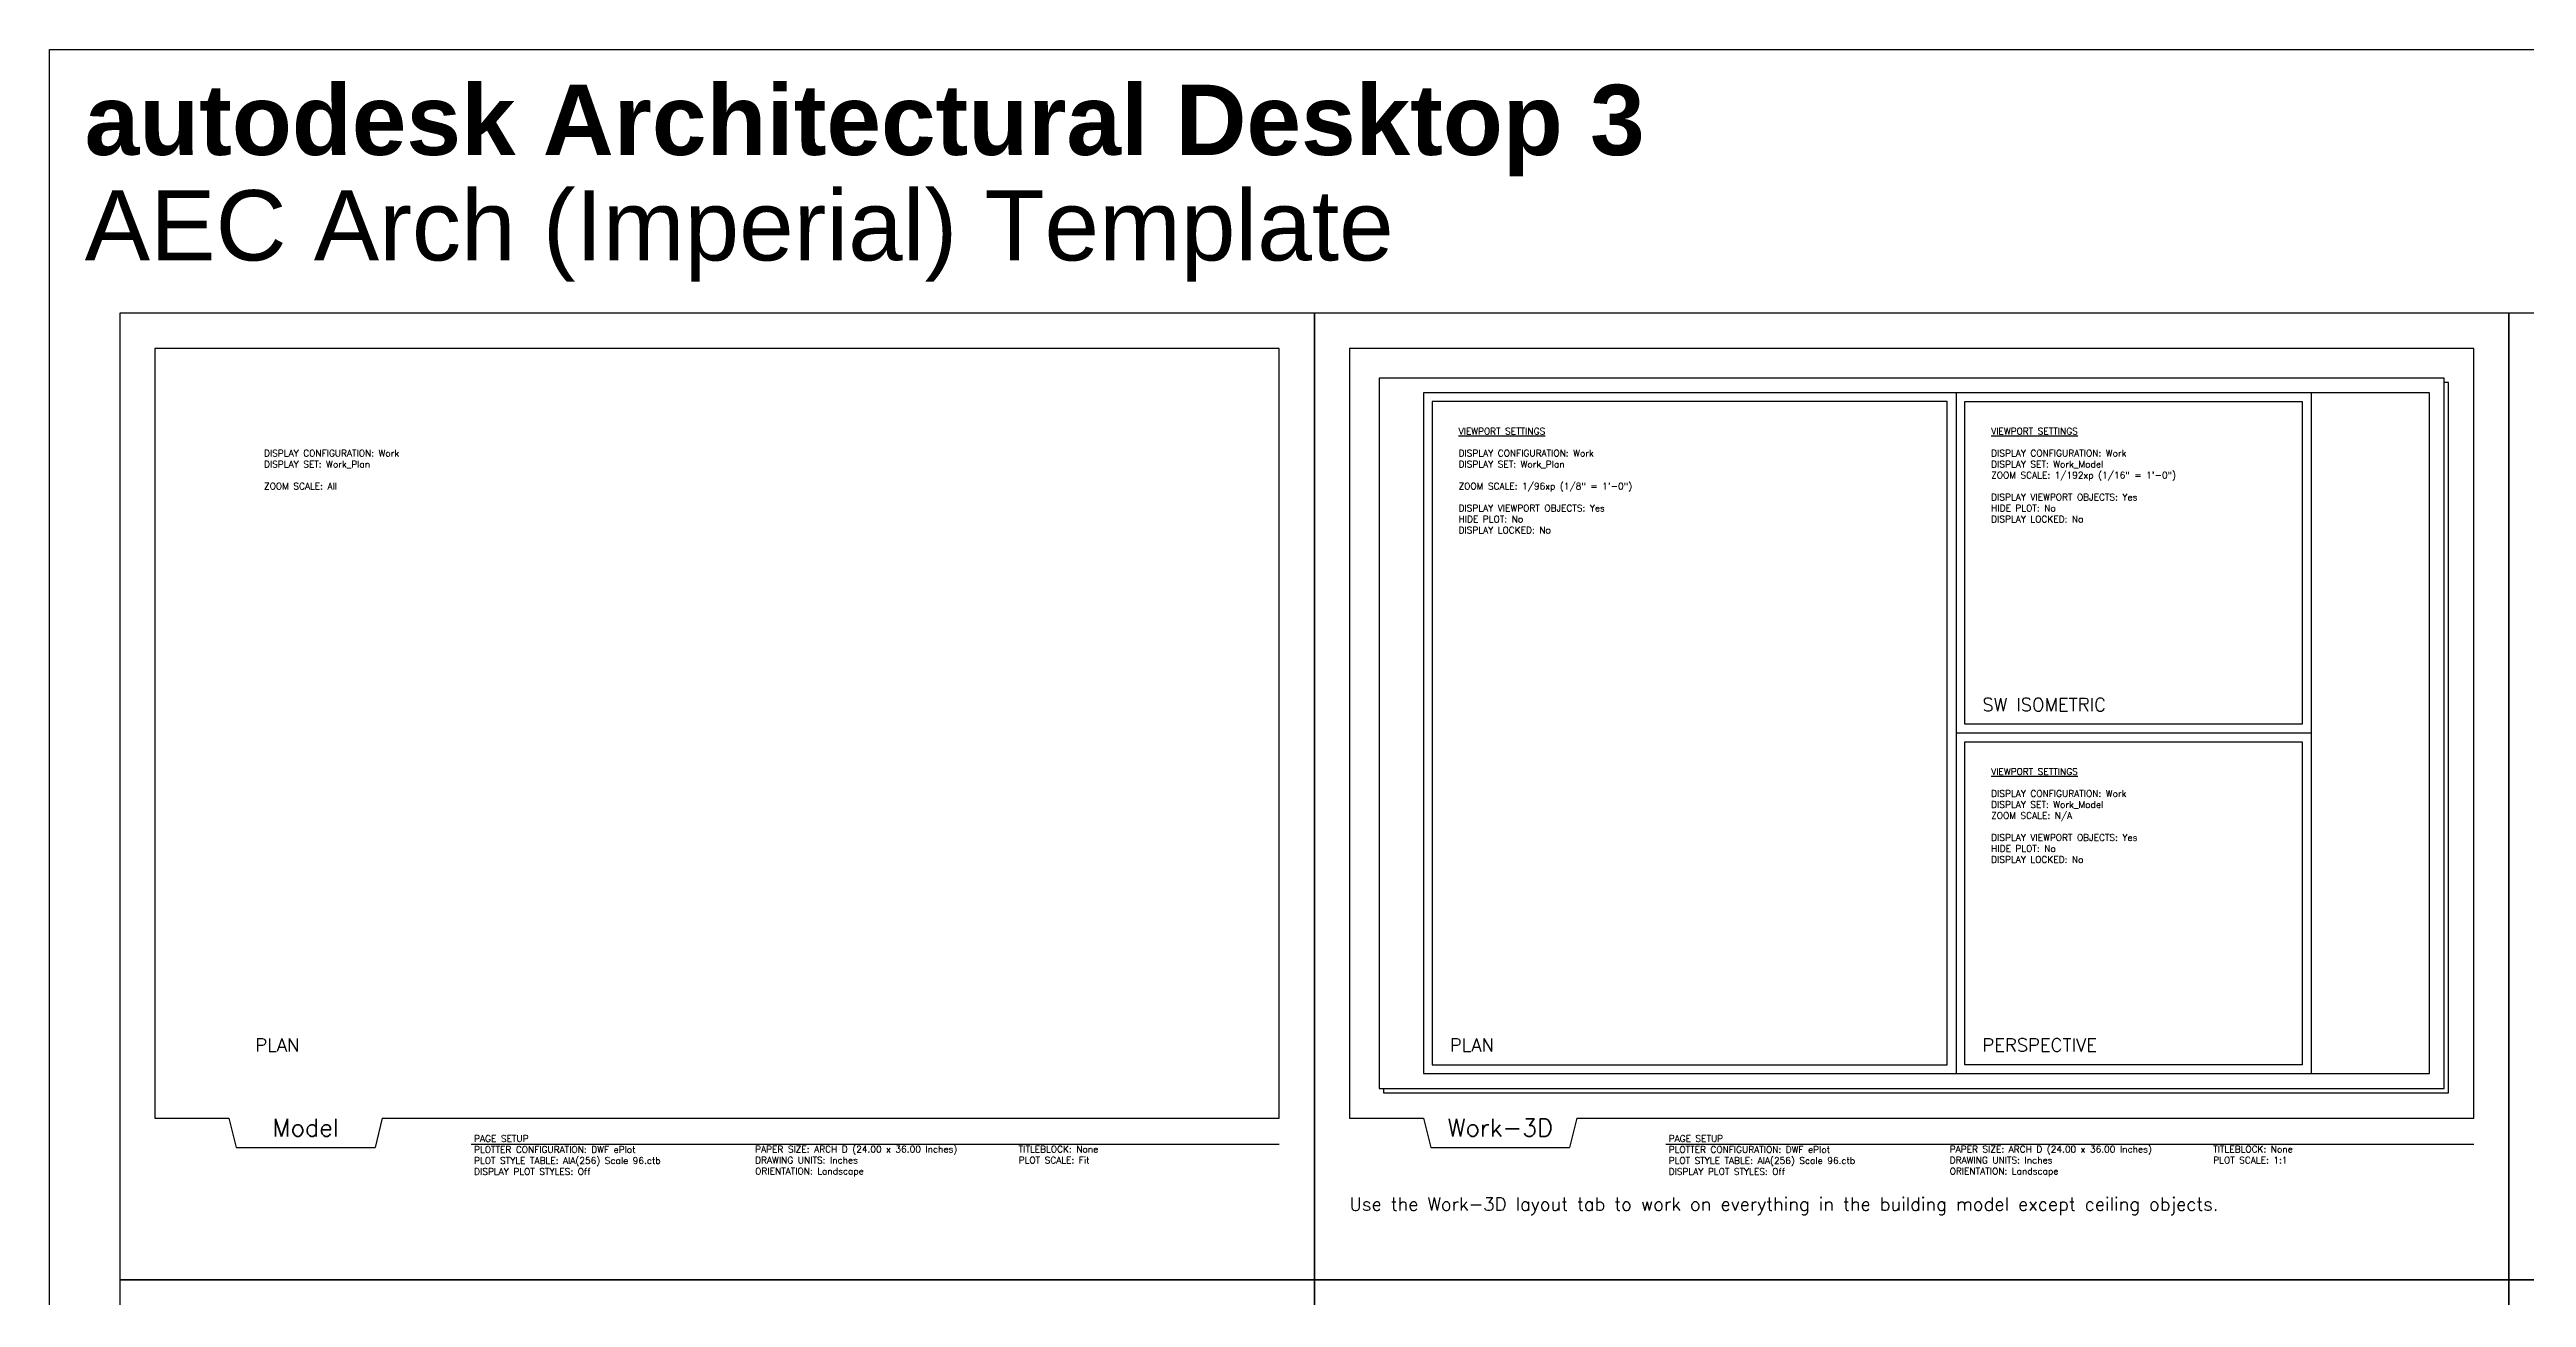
# Paper-space layout 'Template-Overview' of a CAD drawing. Header units: inches. Extents: x 0 to 35, y 0 to 23.
# Drawn here: x 0 to 17.62, y 14.12 to 23 of the extents above; entities that cross this region are included whole.
import ezdxf

# ---------------------------------------------------------------- set-up
doc = ezdxf.new("R2010")
doc.units = ezdxf.units.IN
doc.header["$LTSCALE"] = 48
doc.header["$MEASUREMENT"] = 0
doc.linetypes.add('HIDDEN2', pattern=[0.1875, 0.125, -0.0625])
doc.layers.add('DWGSHARE.com-A-Anno-Note-DWGSHARE.com', color=211, linetype='Continuous')
doc.styles.get("Standard").update_dxf_attribs({"font": ''})
doc.styles.get('Standard').set_extended_font_data('VNI-Avo')

psp = doc.layouts.new('Template-Overview')

# ---------------------------------------------------------------- linework, layer by layer
for p, q in [((13.566, 20.559), (13.566, 15.717)), ((16.092, 20.559), (16.092, 15.717)), ((16.092, 18.138), (13.566, 18.138)), ((1.276, 15.401), (1.329, 15.191)), ((2.368, 15.401), (2.316, 15.191)), ((9.776, 15.401), (9.829, 15.191)), ((10.868, 15.401), (10.816, 15.191)), ((3, 15.214), (8.75, 15.214)), ((11.5, 15.214), (17.25, 15.214))]:
    psp.add_line(p, q)
for points in [[(0, 23), (35, 23), (35, 0), (0, 0)], [(9.461, 15.612), (17.039, 15.612), (17.039, 20.664), (9.461, 20.664)], [(9.776, 15.717), (16.934, 15.717), (16.934, 20.559), (9.776, 20.559)]]:
    psp.add_lwpolyline(points, close=True)
for points in [[(2.368, 15.401), (8.75, 15.401), (8.75, 20.875), (0.75, 20.875), (0.75, 15.401), (1.276, 15.401)], [(10.868, 15.401), (17.25, 15.401), (17.25, 20.875), (9.25, 20.875), (9.25, 15.401), (9.776, 15.401)], [(9.492, 15.612), (9.492, 15.581), (17.071, 15.581), (17.071, 20.633), (17.039, 20.633)], [(1.329, 15.191), (2.316, 15.191)], [(9.829, 15.191), (10.816, 15.191)]]:
    psp.add_lwpolyline(points)
at = {"linetype": 'HIDDEN2'}
for points in [[(9.839, 15.78), (13.503, 15.78), (13.503, 20.497), (9.839, 20.497)], [(16.03, 18.201), (13.628, 18.201), (13.628, 20.497), (16.03, 20.497)], [(16.03, 15.78), (13.628, 15.78), (13.628, 18.076), (16.03, 18.076)]]:
    psp.add_lwpolyline(points, close=True, dxfattribs=at)
at = {"layer": 'DWGSHARE.com-A-Anno-Note-DWGSHARE.com'}
for points in [[(9, 21.125), (0.5, 21.125), (0.5, 14.25), (9, 14.25)], [(17.5, 21.125), (9, 21.125), (9, 14.25), (17.5, 14.25)], [(26, 21.125), (17.5, 21.125), (17.5, 14.25), (26, 14.25)], [(9, 14.25), (0.5, 14.25), (0.5, 7.375), (9, 7.375)], [(17.5, 14.25), (9, 14.25), (9, 7.375), (17.5, 7.375)], [(26, 14.25), (17.5, 14.25), (17.5, 7.375), (26, 7.375)]]:
    psp.add_lwpolyline(points, close=True, dxfattribs=at)

# ---------------------------------------------------------------- texts
for s, insert, char_height, width, attachment_point in [('{\\fArial|b1|i0|c0|p34;autodesk Architectural Desktop 3}', (0.25, 22.75), 0.5, 34.9375, 1), ('{\\fArial|b0|i0|c0|p34;AEC Arch (Imperial) Template}', (0.25, 22), 0.5, 35.5, 1), ('{\\Fromans.shx;\\LVIEWPORT SETTINGS\\P\\P\\lDISPLAY CONFIGURATION: Work \\PDISPLAY SET: Work_Plan\\P\\PZOOM SCALE: 1/96xp (1/8" = 1\'-0")\\P\\PDISPLAY VIEWPORT OBJECTS: Yes\\PHIDE PLOT: No\\PDISPLAY LOCKED: No}', (10.026, 20.309), 0.04687, 3.28125, 1), ('{\\Fromans.shx;\\LVIEWPORT SETTINGS\\P\\P\\lDISPLAY CONFIGURATION: Work \\PDISPLAY SET: Work_Model\\PZOOM SCALE: 1/192xp (1/16" = 1\'-0")\\P\\PDISPLAY VIEWPORT OBJECTS: Yes\\PHIDE PLOT: No\\PDISPLAY LOCKED: No}', (13.816, 20.309), 0.04687, 2.03125, 1), ('\\P\\P{\\Fromans.shx;DISPLAY CONFIGURATION: Work \\PDISPLAY SET: Work_Plan\\P\\PZOOM SCALE: All}', (1.526, 20.309), 0.04687, 3.28125, 1), ('{\\Fromans.shx;SW ISOMETRIC}', (13.753, 18.388), 0.09375, 2.03125, 1), ('{\\Fromans.shx;\\LVIEWPORT SETTINGS\\P\\P\\lDISPLAY CONFIGURATION: Work \\PDISPLAY SET: Work_Model\\PZOOM SCALE: N/A\\P\\PDISPLAY VIEWPORT OBJECTS: Yes\\PHIDE PLOT: No\\PDISPLAY LOCKED: No}', (13.816, 17.888), 0.04687, 2.03125, 1), ('{\\Fromans.shx;PLAN}', (1.464, 15.967), 0.09375, 3.28125, 1), ('{\\Fromans.shx;PLAN}', (9.964, 15.967), 0.09375, 3.28125, 1), ('{\\Fromans.shx;PERSPECTIVE}', (13.753, 15.967), 0.09375, 2.03125, 1), ('{\\Fromans.shx;Model}', (1.823, 15.395), 0.125, 0.84375, 2), ('{\\Fromans.shx;Work-3D}', (10.323, 15.395), 0.125, 0.84375, 2), ('{\\Fromans.shx;PAGE SETUP\\PPLOTTER CONFIGURATION: DWF ePlot\\PPLOT STYLE TABLE: AIA(256) Scale 96.ctb\\PDISPLAY PLOT STYLES: Off}', (3.021, 15.278), 0.04687, 2, 1), ('{\\Fromans.shx;PAPER SIZE: ARCH D (24.00 x 36.00 Inches)\\PDRAWING UNITS: Inches\\PORIENTATION: Landscape}', (5.021, 15.203), 0.04687, 1.875, 1), ('{\\Fromans.shx;TITLEBLOCK: None\\PPLOT SCALE: Fit}', (6.896, 15.203), 0.04687, 1.875, 1), ('{\\Fromans.shx;PAGE SETUP\\PPLOTTER CONFIGURATION: DWF ePlot\\PPLOT STYLE TABLE: AIA(256) Scale 96.ctb\\PDISPLAY PLOT STYLES: Off}', (11.521, 15.278), 0.04687, 2, 1), ('{\\Fromans.shx;PAPER SIZE: ARCH D (24.00 x 36.00 Inches)\\PDRAWING UNITS: Inches\\PORIENTATION: Landscape}', (13.521, 15.203), 0.04687, 1.875, 1), ('{\\Fromans.shx;TITLEBLOCK: None\\PPLOT SCALE: 1:1}', (15.396, 15.203), 0.04687, 1.875, 1), ('{\\Fromans.shx;Use the Work-3D layout tab to work on everything in the building model except ceiling objects. }', (9.25, 14.836), 0.09375, 8, 1)]:
    psp.add_mtext(s, dxfattribs=dict(insert=insert, char_height=char_height, width=width, attachment_point=attachment_point))

doc.saveas('drawing.dxf')
